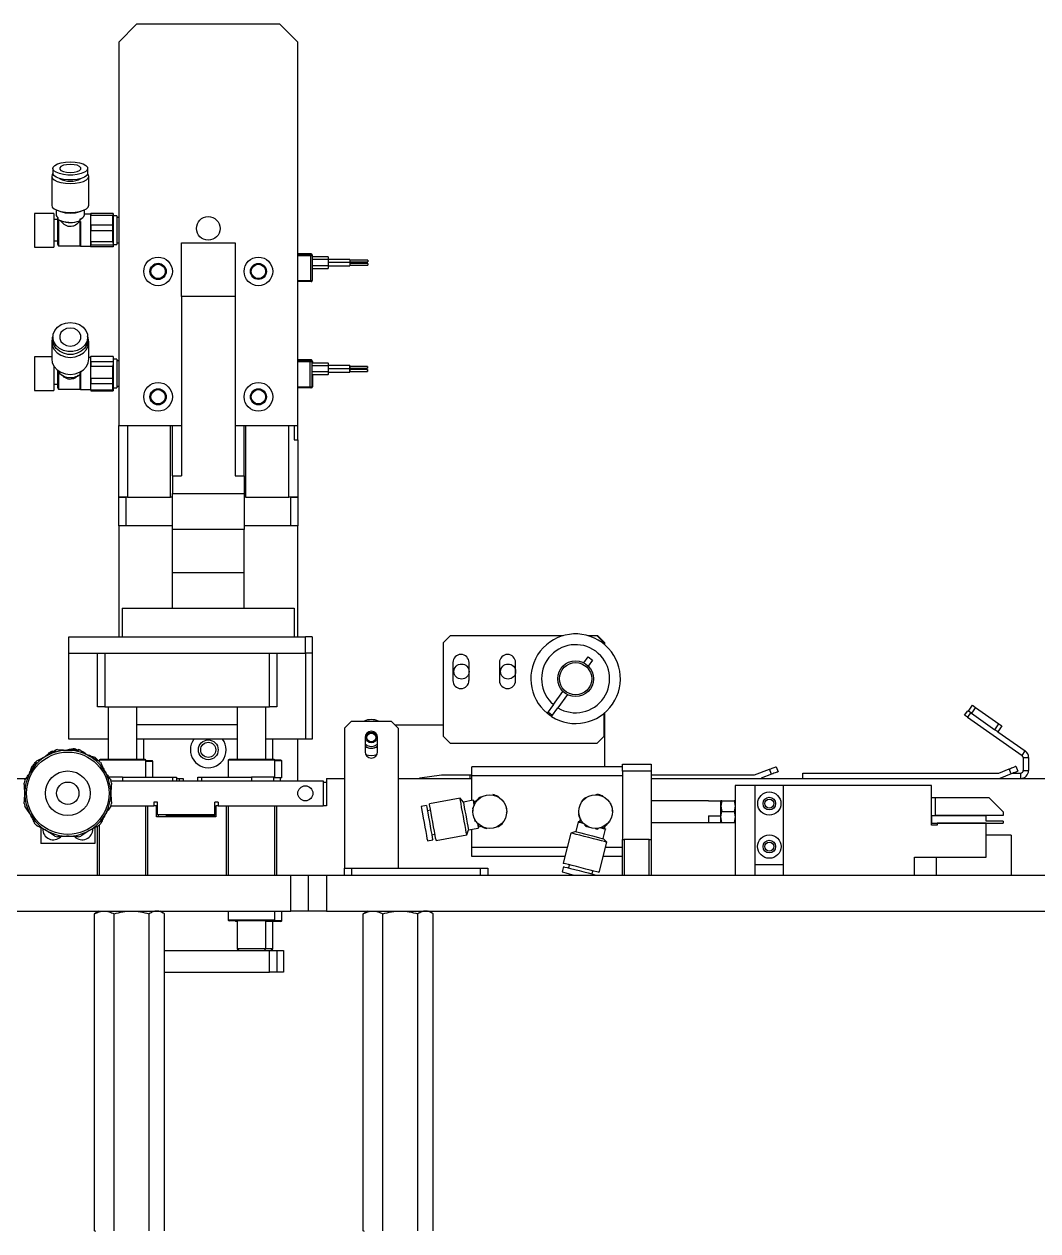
# Model space of a CAD drawing. Header units: millimetres. Extents: x 15 to 836, y 5 to 589.
# Drawn here: x 165.4 to 306.8, y 118.3 to 286.7 of the extents above; entities that cross this region are included whole.
import ezdxf

# ---------------------------------------------------------------- set-up
doc = ezdxf.new("R2010")
doc.units = ezdxf.units.MM

msp = doc.modelspace()

# ---------------------------------------------------------------- linework, layer by layer
at = {"color": 7, "linetype": 'Continuous', "lineweight": 25}
for p, q in [((181.06, 286.66), (178.56, 284.16)), ((201.06, 286.66), (181.06, 286.66)), ((203.56, 284.16), (201.06, 286.66)), ((178.56, 284.16), (178.56, 230.66)), ((203.56, 230.66), (203.56, 284.16)), ((169.39, 266.52), (169.39, 265.83)), ((174.24, 265.83), (174.24, 266.52)), ((169.21, 265.41), (169.21, 261.38)), ((174.41, 261.38), (174.41, 265.41)), ((169.49, 260.26), (166.81, 260.26)), ((166.81, 260.26), (166.81, 257.02)), ((169.49, 260.26), (169.49, 257.02)), ((170.04, 259.39), (169.49, 259.39)), ((169.84, 260.74), (169.84, 260.04)), ((169.98, 260.69), (170.42, 260.52)), ((170.04, 259.71), (170.04, 255.96)), ((170.06, 259.7), (170.06, 259.42)), ((170.18, 259.35), (170.18, 255.71)), ((173.16, 259.5), (173.16, 259.22)), ((173.2, 260.52), (173.65, 260.69)), ((173.24, 259.52), (173.24, 259.34)), ((173.79, 260.04), (173.79, 260.74)), ((174.64, 260.16), (173.79, 260.16)), ((174.66, 260.26), (174.64, 260.16)), ((174.64, 260.16), (174.64, 255.66)), ((174.66, 260.23), (174.66, 260.26)), ((174.68, 260.26), (174.66, 260.23)), ((174.66, 259.81), (174.68, 259.95)), ((174.66, 258.77), (174.66, 259.81)), ((174.68, 260.26), (174.68, 259.95)), ((177.79, 260.26), (174.68, 260.26)), ((177.75, 259.95), (174.68, 259.95)), ((177.75, 258.63), (177.75, 259.95)), ((177.79, 260.26), (177.79, 260.12)), ((177.79, 260.12), (177.79, 258.56)), ((178.29, 259.91), (177.79, 259.91)), ((178.29, 259.91), (178.29, 255.91)), ((178.56, 259.66), (178.29, 259.66)), ((170.42, 259.23), (170.54, 259.19)), ((173.08, 259.19), (173.16, 259.22)), ((173.16, 259.15), (173.14, 259.09)), ((173.14, 259.1), (173.14, 255.71)), ((173.24, 259.13), (173.24, 255.66)), ((174.68, 258.63), (174.66, 258.77)), ((174.66, 257.67), (174.68, 257.83)), ((174.66, 256.46), (174.66, 257.67)), ((174.68, 258.63), (174.68, 257.83)), ((177.75, 258.63), (174.68, 258.63)), ((177.75, 257.83), (174.68, 257.83)), ((177.75, 257.83), (177.75, 258.63)), ((177.75, 258.63), (177.79, 258.56)), ((177.75, 257.83), (177.79, 257.87)), ((177.75, 256.29), (177.75, 257.83)), ((177.79, 258.56), (177.79, 257.87)), ((177.79, 257.87), (177.79, 256.04)), ((166.81, 257.02), (166.81, 255.56)), ((169.49, 257.02), (169.49, 255.56)), ((169.49, 256.44), (170.04, 256.44)), ((170.04, 255.96), (170.18, 255.71)), ((174.68, 256.29), (174.66, 256.46)), ((174.68, 256.29), (174.68, 255.8)), ((177.75, 256.29), (174.68, 256.29)), ((177.79, 256.04), (177.79, 255.8)), ((178.29, 256.16), (178.56, 256.16)), ((187.31, 256.16), (194.81, 256.16)), ((187.31, 248.66), (187.31, 256.16)), ((194.81, 256.16), (194.81, 248.66)), ((166.81, 255.56), (169.49, 255.56)), ((170.18, 255.71), (173.14, 255.71)), ((173.14, 255.76), (173.24, 255.66)), ((173.24, 255.66), (174.64, 255.66)), ((174.64, 255.66), (174.66, 255.57)), ((174.66, 255.77), (174.68, 255.8)), ((174.66, 255.57), (174.66, 255.77)), ((174.68, 255.57), (174.66, 255.6)), ((177.79, 255.8), (174.68, 255.8)), ((177.79, 255.57), (174.68, 255.57)), ((177.79, 255.91), (178.29, 255.91)), ((177.79, 255.8), (177.79, 255.57)), ((205.41, 254.63), (203.56, 254.63)), ((205.31, 254.39), (205.31, 254.54)), ((205.31, 254.39), (205.31, 250.88)), ((205.41, 254.55), (205.41, 254.63)), ((205.56, 254.48), (205.56, 254.4)), ((205.56, 254.48), (205.56, 254.48)), ((205.56, 254.4), (205.56, 250.88)), ((207.81, 254.18), (205.56, 254.18)), ((207.81, 253.81), (205.56, 253.81)), ((207.81, 252.95), (205.56, 252.95)), ((205.56, 252.58), (207.81, 252.58)), ((207.81, 254.18), (207.81, 253.81)), ((210.81, 253.83), (207.81, 253.83)), ((207.81, 253.81), (207.81, 252.95)), ((210.81, 253.38), (207.81, 253.38)), ((210.81, 253.38), (207.81, 253.38)), ((207.81, 252.95), (207.81, 252.58)), ((207.81, 252.93), (210.81, 252.93)), ((210.81, 253.83), (210.81, 253.38)), ((213.31, 253.73), (210.81, 253.73)), ((210.81, 253.48), (213.31, 253.48)), ((210.81, 253.38), (210.81, 252.93)), ((210.81, 253.38), (210.81, 253.38)), ((213.31, 253.28), (210.81, 253.28)), ((210.81, 253.03), (213.31, 253.03)), ((213.31, 253.73), (213.31, 253.48)), ((213.31, 253.28), (213.31, 253.03)), ((205.31, 250.88), (205.56, 250.88)), ((205.31, 250.73), (205.31, 250.88)), ((205.31, 250.73), (203.56, 250.73)), ((205.41, 250.73), (205.31, 250.73)), ((194.81, 248.66), (187.31, 248.66)), ((187.31, 248.66), (187.31, 223.66)), ((194.81, 248.66), (194.81, 223.66)), ((169.39, 243), (169.39, 242.59)), ((174.24, 242.59), (174.24, 243)), ((169.21, 242.34), (169.21, 239.96)), ((174.41, 239.96), (174.41, 242.34)), ((169.21, 240.26), (166.81, 240.26)), ((166.81, 240.26), (166.81, 235.95)), ((174.64, 240.16), (174.41, 240.16)), ((174.68, 240.31), (174.64, 240.16)), ((174.64, 240.16), (174.64, 235.66)), ((174.66, 240.22), (174.68, 240.3)), ((174.66, 239.63), (174.66, 240.22)), ((174.68, 239.54), (174.66, 239.63)), ((177.79, 240.31), (174.68, 240.31)), ((174.68, 240.31), (174.68, 240.3)), ((177.79, 240.3), (174.68, 240.3)), ((174.68, 239.54), (174.68, 238.87)), ((177.79, 239.54), (174.68, 239.54)), ((177.79, 240.31), (177.79, 240.3)), ((177.79, 240.3), (177.79, 239.54)), ((178.29, 239.91), (177.79, 239.91)), ((177.79, 239.54), (177.79, 239.19)), ((177.79, 239.19), (177.79, 237.22)), ((178.29, 239.91), (178.29, 235.91)), ((178.56, 239.66), (178.29, 239.66)), ((205.41, 239.81), (203.56, 239.81)), ((205.25, 239.57), (205.25, 236.06)), ((205.36, 239.73), (205.41, 239.81)), ((205.56, 239.66), (205.52, 239.58)), ((205.52, 239.58), (205.52, 236.06)), ((205.54, 239.73), (205.54, 239.74)), ((205.58, 239.65), (205.54, 239.73)), ((205.6, 239.58), (205.56, 239.66)), ((207.81, 239.36), (205.56, 239.36)), ((205.6, 239.36), (205.6, 239.58)), ((169.49, 238.99), (169.49, 235.95)), ((170.04, 238.37), (170.04, 235.96)), ((170.06, 238.35), (170.06, 238.24)), ((170.18, 238.08), (170.18, 235.71)), ((173.14, 237.78), (173.14, 235.71)), ((173.16, 237.96), (173.16, 237.8)), ((173.24, 238.03), (173.24, 235.66)), ((174.66, 238.69), (174.68, 238.87)), ((174.66, 237.38), (174.66, 238.69)), ((177.75, 238.87), (174.68, 238.87)), ((177.75, 237.2), (177.75, 238.87)), ((205.53, 238.99), (205.53, 238.13)), ((207.77, 238.99), (205.53, 238.99)), ((207.77, 238.13), (205.53, 238.13)), ((205.56, 237.76), (207.81, 237.76)), ((205.6, 236.06), (205.6, 237.76)), ((207.77, 238.99), (207.77, 238.13)), ((207.8, 238.56), (207.8, 238.56)), ((210.8, 238.56), (207.8, 238.56)), ((210.8, 238.56), (207.8, 238.56)), ((210.8, 239.01), (207.81, 239.01)), ((207.81, 238.11), (210.8, 238.11)), ((213.3, 238.91), (210.8, 238.91)), ((210.8, 238.66), (213.3, 238.66)), ((210.8, 238.56), (210.8, 238.56)), ((210.8, 238.56), (210.8, 238.56)), ((213.3, 238.46), (210.8, 238.46)), ((210.8, 238.21), (213.3, 238.21)), ((166.81, 235.95), (166.81, 235.56)), ((169.49, 236.44), (170.04, 236.44)), ((169.49, 235.95), (169.49, 235.56)), ((170.04, 235.96), (170.18, 235.71)), ((170.18, 235.71), (173.14, 235.71)), ((173.14, 235.76), (173.24, 235.66)), ((174.68, 237.2), (174.66, 237.38)), ((174.66, 236.39), (174.68, 236.49)), ((174.66, 235.67), (174.66, 236.39)), ((174.68, 237.2), (174.68, 236.49)), ((177.75, 237.2), (174.68, 237.2)), ((177.75, 236.49), (174.68, 236.49)), ((177.75, 237.2), (177.79, 237.22)), ((177.75, 236.49), (177.75, 237.2)), ((177.75, 236.49), (177.79, 236.6)), ((177.75, 235.57), (177.75, 236.49)), ((177.79, 237.22), (177.79, 236.6)), ((177.79, 236.6), (177.79, 235.52)), ((177.79, 235.91), (178.29, 235.91)), ((178.29, 236.16), (178.56, 236.16)), ((205.26, 235.91), (203.56, 235.91)), ((205.25, 236.06), (205.52, 236.06)), ((205.37, 235.91), (205.26, 235.91)), ((205.45, 235.91), (205.37, 235.91)), ((205.45, 235.91), (205.45, 235.91)), ((205.52, 236.06), (205.6, 236.06)), ((166.81, 235.56), (169.49, 235.56)), ((173.24, 235.66), (174.64, 235.66)), ((174.64, 235.66), (174.68, 235.51)), ((174.68, 235.57), (174.66, 235.67)), ((174.68, 235.57), (174.68, 235.51)), ((177.75, 235.57), (174.68, 235.57)), ((174.68, 235.51), (177.79, 235.51)), ((177.79, 235.52), (177.79, 235.51)), ((178.56, 230.66), (187.31, 230.66)), ((178.56, 220.66), (178.56, 230.66)), ((179.81, 230.66), (179.81, 220.66)), ((185.81, 220.66), (185.81, 230.66)), ((186.06, 223.66), (186.06, 230.66)), ((194.81, 230.66), (203.56, 230.66)), ((196.06, 223.66), (196.06, 230.66)), ((196.31, 220.66), (196.31, 230.66)), ((202.31, 220.66), (202.31, 230.66)), ((203.06, 230.66), (203.06, 228.66)), ((203.56, 228.66), (203.56, 230.66)), ((203.06, 228.66), (203.56, 228.66)), ((203.56, 228.66), (203.56, 220.66)), ((186.06, 223.66), (187.31, 223.66)), ((186.06, 223.66), (186.06, 221.16)), ((194.81, 223.66), (196.06, 223.66)), ((196.06, 223.66), (196.06, 221.16)), ((179.81, 220.66), (178.56, 220.66)), ((178.56, 216.66), (178.56, 220.66)), ((178.56, 220.66), (179.56, 220.66)), ((179.56, 220.66), (179.56, 216.66)), ((179.81, 220.66), (185.81, 220.66)), ((186.06, 220.66), (185.81, 220.66)), ((186.06, 221.16), (196.06, 221.16)), ((186.06, 216.16), (186.06, 221.16)), ((196.06, 221.16), (196.06, 216.16)), ((196.31, 220.66), (196.06, 220.66)), ((196.31, 220.66), (202.31, 220.66)), ((203.56, 220.66), (202.31, 220.66)), ((202.56, 216.66), (202.56, 220.66)), ((202.56, 220.66), (203.56, 220.66)), ((203.56, 220.66), (203.56, 216.66)), ((179.56, 216.66), (178.56, 216.66)), ((178.56, 216.66), (178.56, 201.16)), ((186.06, 216.66), (179.56, 216.66)), ((196.06, 216.16), (186.06, 216.16)), ((186.06, 210.16), (186.06, 216.16)), ((202.56, 216.66), (196.06, 216.66)), ((196.06, 210.16), (196.06, 216.16)), ((203.56, 216.66), (202.56, 216.66)), ((203.56, 201.16), (203.56, 216.66)), ((186.06, 205.16), (186.06, 210.16)), ((186.06, 210.16), (196.06, 210.16)), ((196.06, 205.16), (196.06, 210.16)), ((179.06, 205.16), (179.06, 201.16)), ((179.06, 205.16), (203.06, 205.16)), ((203.06, 205.16), (203.06, 201.16)), ((171.61, 201.16), (179.06, 201.16)), ((171.61, 198.91), (171.61, 201.16)), ((179.06, 201.16), (203.06, 201.16)), ((203.06, 201.16), (204.61, 201.16)), ((204.61, 198.91), (204.61, 201.16)), ((205.56, 201.16), (204.61, 201.16)), ((205.56, 201.16), (205.56, 198.91)), ((224.82, 201.33), (223.82, 200.33)), ((240.57, 201.33), (224.82, 201.33)), ((245.32, 201.33), (244.07, 201.33)), ((246.32, 200.33), (245.32, 201.33)), ((245.4, 201.33), (245.32, 201.33)), ((246.4, 200.33), (245.4, 201.33)), ((171.61, 186.91), (171.61, 198.91)), ((171.61, 198.91), (175.61, 198.91)), ((175.61, 191.41), (175.61, 198.91)), ((175.61, 198.91), (176.61, 198.91)), ((176.61, 198.91), (176.61, 191.41)), ((176.61, 198.91), (199.61, 198.91)), ((199.61, 191.41), (199.61, 198.91)), ((199.61, 198.91), (200.61, 198.91)), ((200.61, 198.91), (200.61, 191.41)), ((200.61, 198.91), (204.61, 198.91)), ((204.61, 198.91), (204.61, 186.91)), ((205.56, 198.91), (204.61, 198.91)), ((205.56, 198.91), (205.56, 186.91)), ((223.82, 200.33), (223.82, 187.33)), ((246.32, 200.13), (246.32, 200.33)), ((246.4, 200.06), (246.4, 200.33)), ((225.2, 197.58), (225.2, 195.08)), ((227.45, 195.08), (227.45, 197.58)), ((231.7, 197.58), (231.7, 195.08)), ((233.95, 195.08), (233.95, 197.58)), ((243.47, 197.55), (244.08, 198.38)), ((244.08, 198.38), (244.69, 197.93)), ((244.69, 197.93), (244.08, 197.1)), ((239.23, 191.72), (240.56, 193.55)), ((241.17, 193.11), (239.83, 191.28)), ((176.61, 191.41), (175.61, 191.41)), ((176.61, 191.41), (199.61, 191.41)), ((177.11, 191.41), (177.11, 184.06)), ((181.11, 184.06), (181.11, 191.41)), ((195.11, 191.41), (195.11, 184.06)), ((199.11, 184.06), (199.11, 191.41)), ((200.61, 191.41), (199.61, 191.41)), ((239.23, 191.72), (238.34, 190.51)), ((238.95, 190.07), (239.83, 191.28)), ((246.32, 187.33), (246.32, 190.52)), ((246.4, 183.04), (246.4, 190.59)), ((296.6, 190.26), (297.03, 190.87)), ((297, 189.97), (296.6, 190.26)), ((297.43, 190.58), (297, 189.97)), ((297.03, 190.87), (297.13, 190.8)), ((297.13, 190.8), (297.7, 191.62)), ((297.54, 190.51), (297.13, 190.8)), ((298.11, 191.33), (297.54, 190.51)), ((297.54, 190.51), (300.81, 188.22)), ((297.7, 191.62), (298.11, 191.33)), ((298.11, 191.33), (301.39, 189.04)), ((195.11, 188.91), (181.11, 188.91)), ((211.06, 189.41), (210.06, 188.41)), ((211.06, 189.41), (216.56, 189.41)), ((217.56, 188.41), (216.56, 189.41)), ((223.82, 188.83), (217.15, 188.83)), ((297, 189.97), (304.63, 184.63)), ((300.81, 188.22), (301.39, 189.04)), ((301.8, 188.75), (301.22, 187.93)), ((301.39, 189.04), (301.8, 188.75)), ((177.11, 186.91), (171.61, 186.91)), ((195.11, 186.91), (181.11, 186.91)), ((182.06, 184.06), (182.06, 186.91)), ((204.61, 186.91), (199.11, 186.91)), ((200.06, 184.06), (200.06, 186.91)), ((203.56, 181.09), (203.56, 186.91)), ((205.56, 186.91), (204.61, 186.91)), ((210.06, 188.41), (210.06, 168.91)), ((212.94, 187.13), (212.94, 185.13)), ((214.69, 185.13), (214.69, 187.13)), ((217.56, 188.41), (217.56, 168.91)), ((223.82, 187.33), (224.82, 186.33)), ((245.32, 186.33), (246.32, 187.33)), ((301.22, 187.93), (300.81, 188.22)), ((301.22, 187.93), (305.06, 185.25)), ((169.36, 185.23), (169.84, 185.26)), ((172.58, 185.51), (173.02, 185.29)), ((214.33, 185.72), (214.69, 185.91)), ((224.82, 186.33), (245.32, 186.33)), ((304.63, 184.63), (305.06, 185.25)), ((166.7, 183.37), (167.12, 183.64)), ((175.51, 184.14), (175.62, 183.97)), ((175.86, 183.96), (175.86, 183.79)), ((177.95, 184.06), (175.96, 184.06)), ((182.26, 184.06), (177.95, 184.06)), ((182.36, 181.59), (182.36, 183.96)), ((183.21, 183.89), (182.36, 183.89)), ((183.31, 181.59), (183.31, 183.79)), ((193.86, 183.96), (193.86, 181.59)), ((200.26, 184.06), (193.96, 184.06)), ((200.36, 181.59), (200.36, 183.96)), ((201.21, 183.96), (200.36, 183.96)), ((201.31, 181.49), (201.31, 183.86)), ((304.78, 184.33), (305.53, 184.33)), ((304.78, 184.33), (304.78, 182.53)), ((305.53, 184.33), (305.53, 182.53)), ((220.6, 181.49), (223.6, 181.94)), ((223.6, 181.94), (227.6, 181.94)), ((227.6, 181.41), (227.6, 181.94)), ((227.6, 181.94), (227.85, 181.94)), ((248.85, 183.04), (227.85, 183.04)), ((227.85, 181.78), (227.85, 183.04)), ((248.85, 183.41), (252.85, 183.41)), ((248.85, 182.41), (248.85, 183.41)), ((252.85, 182.41), (248.85, 182.41)), ((248.85, 182.41), (248.85, 172.91)), ((252.85, 183.41), (252.85, 182.41)), ((252.85, 182.41), (252.85, 172.91)), ((252.85, 181.94), (267.3, 181.94)), ((267.3, 181.94), (269.38, 182.7)), ((269.64, 182), (268.2, 181.47)), ((269.64, 182), (269.38, 182.7)), ((270.32, 183.04), (270.58, 182.34)), ((274.03, 181.41), (274.03, 182.16)), ((274.03, 182.16), (301.36, 182.16)), ((301.36, 182.16), (302.81, 182.74)), ((303.08, 182.05), (301.51, 181.41)), ((303.08, 182.05), (302.81, 182.74)), ((303.38, 182.16), (304.41, 182.16)), ((303.73, 183.11), (304.01, 182.42)), ((304.41, 182.16), (304.41, 181.41)), ((304.78, 182.53), (305.53, 182.53)), ((156.36, 181.41), (165.65, 181.41)), ((177.91, 181.59), (177.13, 181.59)), ((177.47, 181.09), (207.11, 181.09)), ((179.11, 181.59), (177.91, 181.59)), ((179.11, 181.59), (186.11, 181.59)), ((179.11, 181.59), (179.11, 181.09)), ((186.11, 181.09), (186.11, 181.59)), ((186.11, 181.59), (186.61, 181.59)), ((186.61, 181.59), (186.61, 181.09)), ((186.61, 181.41), (187.06, 181.41)), ((187.06, 181.09), (187.06, 181.41)), ((187.06, 181.41), (187.56, 181.41)), ((187.56, 181.41), (187.56, 181.09)), ((189.61, 181.09), (189.61, 181.59)), ((189.61, 181.59), (190.11, 181.59)), ((190.11, 181.59), (190.11, 181.09)), ((190.11, 181.59), (197.11, 181.59)), ((197.11, 181.59), (197.11, 181.09)), ((200.36, 181.59), (197.11, 181.59)), ((200.21, 181.09), (200.21, 181.59)), ((201.31, 181.49), (200.21, 181.49)), ((201.16, 181.09), (201.16, 181.49)), ((207.11, 181.09), (207.11, 177.59)), ((207.11, 180.91), (207.56, 180.91)), ((207.56, 181.41), (210.06, 181.41)), ((207.56, 181.41), (207.56, 177.59)), ((217.56, 181.41), (227.85, 181.41)), ((220.6, 181.41), (220.6, 181.49)), ((248.85, 181.78), (227.85, 181.78)), ((227.85, 178.33), (227.85, 181.78)), ((252.85, 181.41), (308.11, 181.41)), ((264.6, 180.41), (264.6, 167.91)), ((267.35, 180.41), (264.6, 180.41)), ((271.35, 180.41), (267.35, 180.41)), ((267.35, 180.41), (267.35, 169.41)), ((271.35, 169.41), (271.35, 180.41)), ((292, 180.41), (271.35, 180.41)), ((292, 174.91), (292, 180.41)), ((226.19, 178.66), (221.91, 177.87)), ((226.66, 178.11), (226.19, 178.66)), ((231.63, 178.75), (231.52, 178.89)), ((243.86, 178.78), (243.69, 178.73)), ((245.3, 179.18), (245.12, 179.13)), ((246.2, 178.86), (246.07, 178.98)), ((292, 178.74), (292.5, 178.74)), ((292.5, 178.74), (292.5, 176.24)), ((292.5, 178.74), (300, 178.74)), ((302, 176.74), (300, 178.74)), ((177.46, 177.59), (183.46, 177.59)), ((182.36, 167.91), (182.36, 177.59)), ((182.61, 167.91), (182.61, 177.59)), ((183.96, 178.09), (183.46, 178.09)), ((183.46, 178.09), (183.46, 177.59)), ((183.86, 177.59), (183.46, 177.59)), ((183.86, 176.06), (183.86, 177.59)), ((183.86, 177.41), (183.96, 177.41)), ((183.96, 176.34), (183.96, 178.09)), ((191.96, 176.34), (191.96, 178.09)), ((192.46, 178.09), (191.96, 178.09)), ((192.11, 177.59), (192.11, 176.06)), ((192.46, 177.59), (192.11, 177.59)), ((192.46, 178.09), (192.46, 177.59)), ((192.46, 177.59), (207.11, 177.59)), ((193.61, 167.91), (193.61, 177.59)), ((193.86, 177.59), (193.86, 167.91)), ((200.36, 167.91), (200.36, 177.59)), ((200.61, 167.91), (200.61, 177.59)), ((207.56, 177.59), (207.11, 177.59)), ((221.5, 177.62), (220.76, 177.48)), ((222.07, 176.98), (221.63, 176.9)), ((228.02, 178.37), (226.66, 178.11)), ((227.92, 177.27), (228.05, 177.3)), ((228.15, 178.21), (228.02, 178.37)), ((228.53, 178.28), (228.15, 178.21)), ((228.51, 178.33), (228.49, 178.28)), ((232.6, 177.62), (232.48, 177.75)), ((232.69, 176.66), (232.75, 176.83)), ((247.27, 177.81), (247.14, 177.94)), ((247.44, 176.87), (247.48, 177.04)), ((260.85, 178.29), (252.85, 178.29)), ((260.85, 178.29), (262.6, 178.29)), ((262.6, 178.29), (262.6, 176.19)), ((262.73, 178.29), (262.6, 177.54)), ((262.73, 178.29), (262.6, 178.29)), ((262.6, 177.54), (262.6, 178.29)), ((262.6, 177.54), (262.73, 176.79)), ((262.6, 176.04), (262.6, 177.54)), ((262.6, 176.04), (262.73, 176.79)), ((262.73, 178.29), (264.46, 178.29)), ((262.73, 176.79), (264.46, 176.79)), ((264.46, 178.29), (264.6, 177.54)), ((264.6, 178.29), (264.46, 178.29)), ((264.6, 177.54), (264.46, 176.79)), ((264.46, 176.79), (264.6, 176.04)), ((192.11, 176.06), (183.86, 176.06)), ((191.96, 176.34), (183.96, 176.34)), ((184.14, 176.06), (184.14, 176.34)), ((185.21, 176.16), (185.21, 176.34)), ((192.11, 176.16), (185.21, 176.16)), ((228.25, 175.47), (228.39, 175.5)), ((232.19, 175.25), (232.25, 175.42)), ((242.69, 175.34), (242.34, 174)), ((242.88, 175.4), (242.69, 175.34)), ((242.98, 175.77), (242.88, 175.4)), ((242.93, 175.77), (242.97, 175.73)), ((252.85, 175.29), (260.85, 175.29)), ((260.85, 176.19), (262.6, 176.19)), ((260.85, 176.19), (260.85, 175.29)), ((260.85, 175.29), (262.6, 175.29)), ((262.73, 175.29), (262.6, 176.04)), ((262.6, 175.29), (262.6, 176.04)), ((262.6, 175.29), (262.73, 175.29)), ((262.73, 175.29), (264.46, 175.29)), ((264.6, 176.04), (264.46, 175.29)), ((264.46, 175.29), (264.6, 175.29)), ((292, 176.24), (292, 175.16)), ((292, 176.24), (299.6, 176.24)), ((292, 175.16), (302, 175.16)), ((302, 176.24), (292.5, 176.24)), ((292.75, 175.16), (292.75, 174.91)), ((299.6, 175.16), (292.75, 175.16)), ((299.6, 175.46), (299.6, 176.24)), ((302, 175.46), (299.6, 175.46)), ((299.6, 170.41), (299.6, 175.16)), ((302, 176.74), (302, 176.24)), ((302, 175.46), (302, 175.16)), ((167.71, 174.53), (167.71, 172.35)), ((175.21, 174.53), (175.21, 172.35)), ((175.61, 167.91), (175.61, 174.73)), ((175.86, 174.91), (175.86, 167.91)), ((222.25, 173.56), (222.69, 173.65)), ((222.86, 172.76), (227.13, 173.55)), ((227.13, 173.55), (227.38, 174.23)), ((227.38, 174.23), (228.74, 174.48)), ((227.85, 171.8), (227.85, 174.32)), ((228.74, 174.48), (228.81, 174.67)), ((228.81, 174.67), (229.19, 174.74)), ((229.14, 174.74), (229.18, 174.69)), ((231.4, 174.7), (231.58, 174.73)), ((241.65, 173.8), (240.57, 169.59)), ((242.34, 174), (241.65, 173.8)), ((243.64, 174.79), (243.67, 174.92)), ((245.41, 174.33), (245.45, 174.47)), ((246.17, 173.02), (246.51, 174.36)), ((246.37, 174.5), (246.47, 174.88)), ((246.51, 174.36), (246.37, 174.5)), ((246.45, 174.83), (246.51, 174.85)), ((292.75, 174.91), (292, 174.91)), ((303.11, 173.51), (299.6, 173.51)), ((303.11, 173.51), (303.11, 167.91)), ((175.21, 172.35), (167.71, 172.35)), ((221.65, 172.71), (222.38, 172.85)), ((241.13, 171.8), (227.85, 171.8)), ((227.85, 170.54), (227.85, 171.8)), ((245.61, 168.3), (246.69, 172.51)), ((246.69, 172.51), (246.17, 173.02)), ((248.85, 171.8), (246.5, 171.8)), ((248.85, 167.91), (248.85, 172.91)), ((248.85, 172.91), (249.1, 172.91)), ((249.1, 172.91), (249.1, 167.91)), ((252.6, 172.91), (249.1, 172.91)), ((252.6, 167.91), (252.6, 172.91)), ((252.6, 172.91), (252.85, 172.91)), ((252.85, 172.91), (252.85, 167.91)), ((240.81, 170.54), (227.85, 170.54)), ((248.85, 170.54), (246.18, 170.54)), ((289.6, 170.41), (299.6, 170.41)), ((289.6, 167.91), (289.6, 170.41)), ((292.61, 170.41), (292.61, 167.91)), ((210.06, 167.91), (210.06, 168.91)), ((210.06, 168.91), (211.06, 168.91)), ((211.06, 168.91), (211.06, 167.91)), ((211.06, 168.91), (229.06, 168.91)), ((229.06, 167.91), (229.06, 168.91)), ((229.06, 168.91), (230.06, 168.91)), ((230.06, 168.91), (230.06, 167.91)), ((240.63, 169.11), (240.44, 168.38)), ((241.44, 169.36), (241.33, 168.93)), ((244.62, 168.09), (244.73, 168.52)), ((267.35, 169.41), (271.35, 169.41)), ((267.35, 169.41), (267.35, 167.91)), ((271.35, 167.91), (271.35, 169.41)), ((82.56, 167.91), (202.56, 167.91)), ((202.56, 162.91), (202.56, 167.91)), ((202.56, 167.91), (205.06, 167.91)), ((205.06, 162.91), (205.06, 167.91)), ((205.06, 167.91), (207.56, 167.91)), ((207.56, 167.91), (207.56, 162.91)), ((207.56, 167.91), (390.06, 167.91)), ((82.56, 162.91), (202.56, 162.91)), ((175.34, 162.62), (175.17, 162.53)), ((175.17, 118.29), (175.17, 162.53)), ((175.81, 162.91), (175.33, 162.64)), ((177.92, 118.29), (177.92, 162.53)), ((182.81, 118.29), (182.81, 162.53)), ((184.79, 162.64), (184.31, 162.91)), ((184.96, 118.29), (184.96, 162.53)), ((193.86, 162.91), (193.86, 161.66)), ((200.36, 161.66), (200.36, 162.91)), ((201.31, 161.56), (201.31, 162.91)), ((205.06, 162.91), (202.56, 162.91)), ((207.56, 162.91), (205.06, 162.91)), ((207.56, 162.91), (390.06, 162.91)), ((212.84, 162.62), (212.67, 162.53)), ((212.67, 118.29), (212.67, 162.53)), ((213.31, 162.91), (212.83, 162.64)), ((215.42, 118.29), (215.42, 162.53)), ((220.31, 118.29), (220.31, 162.53)), ((222.29, 162.64), (221.81, 162.91)), ((222.46, 118.29), (222.46, 162.53)), ((200.26, 161.56), (193.96, 161.56)), ((195.11, 161.46), (194.91, 161.46)), ((195.11, 161.56), (195.11, 157.66)), ((199.11, 157.66), (199.11, 161.56)), ((201.21, 161.46), (199.11, 161.46)), ((200.06, 157.66), (200.06, 161.46)), ((184.96, 157.41), (199.61, 157.41)), ((195.11, 157.66), (195.36, 157.41)), ((199.11, 157.66), (195.11, 157.66)), ((198.86, 157.41), (199.11, 157.66)), ((200.06, 157.66), (199.11, 157.66)), ((199.61, 154.41), (199.61, 157.41)), ((199.61, 157.41), (200.61, 157.41)), ((199.81, 157.41), (200.06, 157.66)), ((200.61, 157.41), (201.56, 157.41)), ((200.61, 157.41), (200.61, 154.41)), ((201.56, 157.41), (201.56, 154.41)), ((184.96, 154.41), (199.61, 154.41)), ((200.61, 154.41), (199.61, 154.41)), ((201.56, 154.41), (200.61, 154.41)), ((175.35, 118.2), (175.17, 118.29)), ((212.85, 118.2), (212.67, 118.29))]:
    msp.add_line(p, q, dxfattribs=at)
at = {"color": 8, "linetype": 'Continuous', "lineweight": 25}
for p, q in [((203.56, 254.63), (205.41, 254.63)), ((203.56, 254.54), (205.31, 254.54)), ((203.56, 254.39), (205.31, 254.39)), ((205.41, 254.63), (205.41, 254.63)), ((203.56, 250.88), (205.31, 250.88)), ((203.56, 239.81), (205.41, 239.81)), ((203.56, 239.72), (205.26, 239.72)), ((203.56, 239.57), (205.25, 239.57)), ((205.6, 239.58), (205.6, 239.36)), ((205.6, 237.76), (205.6, 236.06)), ((203.56, 236.06), (205.25, 236.06)), ((205.6, 236.06), (205.6, 236.06)), ((177.91, 183.96), (175.86, 183.96)), ((182.36, 183.96), (177.91, 183.96)), ((183.31, 183.79), (182.36, 183.79)), ((200.36, 183.96), (193.86, 183.96)), ((201.31, 183.86), (200.36, 183.86)), ((200.36, 161.66), (193.86, 161.66)), ((201.31, 161.56), (200.26, 161.56))]:
    msp.add_line(p, q, dxfattribs=at)
at = {"color": 7, "linetype": 'Continuous', "lineweight": 25, "flags": 128}
for points in [[(171.81, 267.44), (172.47, 267.41), (173.07, 267.31), (173.59, 267.15), (173.97, 266.94), (174.19, 266.71), (174.23, 266.46), (174.1, 266.21), (173.79, 265.99), (173.34, 265.81), (172.78, 265.68), (172.14, 265.61), (171.48, 265.61), (170.85, 265.68), (170.28, 265.81), (169.83, 265.99), (169.53, 266.21), (169.39, 266.46), (169.44, 266.71), (169.66, 266.94), (170.04, 267.15), (170.55, 267.31), (171.16, 267.41), (171.81, 267.44)], [(171.81, 267.09), (171.3, 267.05), (170.85, 266.96), (170.51, 266.8), (170.34, 266.62), (170.34, 266.42), (170.51, 266.24), (170.85, 266.08), (171.3, 265.99), (171.81, 265.95), (172.33, 265.99), (172.78, 266.08), (173.11, 266.24), (173.29, 266.42), (173.29, 266.62), (173.11, 266.8), (172.78, 266.96), (172.33, 267.05), (171.81, 267.09)], [(169.39, 265.77), (169.3, 265.66), (169.21, 265.41), (169.3, 265.15), (169.56, 264.92), (169.97, 264.71), (170.51, 264.56), (171.14, 264.46), (171.81, 264.42), (172.49, 264.46), (173.11, 264.56), (173.65, 264.71), (174.06, 264.92), (174.32, 265.15), (174.41, 265.41), (174.32, 265.66), (174.23, 265.77)], [(174.24, 265.83), (174.23, 265.76), (174.1, 265.52), (173.79, 265.3), (173.34, 265.11), (172.78, 264.98), (172.14, 264.92), (171.48, 264.92), (170.85, 264.98), (170.28, 265.11), (169.83, 265.3), (169.53, 265.52), (169.39, 265.76), (169.39, 265.83)], [(169.21, 261.38), (169.3, 261.13), (169.56, 260.89), (169.97, 260.69), (170.51, 260.53), (171.14, 260.43), (171.81, 260.4), (172.49, 260.43), (173.11, 260.53), (173.65, 260.69), (174.06, 260.89), (174.32, 261.13), (174.41, 261.38)], [(171.81, 245.03), (172.47, 244.95), (173.07, 244.73), (173.59, 244.38), (173.97, 243.93), (174.19, 243.41), (174.23, 242.86), (174.1, 242.32), (173.79, 241.83), (173.34, 241.42), (172.78, 241.14), (172.14, 240.99), (171.48, 240.99), (170.85, 241.14), (170.28, 241.42), (169.83, 241.83), (169.53, 242.32), (169.39, 242.86), (169.44, 243.41), (169.66, 243.93), (170.04, 244.38), (170.55, 244.73), (171.16, 244.95), (171.81, 245.03)], [(171.81, 244.25), (171.3, 244.18), (170.85, 243.96), (170.51, 243.63), (170.34, 243.22), (170.34, 242.78), (170.51, 242.37), (170.85, 242.04), (171.3, 241.82), (171.81, 241.74), (172.33, 241.82), (172.78, 242.04), (173.11, 242.37), (173.29, 242.78), (173.29, 243.22), (173.11, 243.63), (172.78, 243.96), (172.33, 244.18), (171.81, 244.25)], [(169.39, 243.14), (169.3, 242.91), (169.21, 242.34), (169.3, 241.78), (169.56, 241.25), (169.97, 240.8), (170.51, 240.46), (171.14, 240.24), (171.81, 240.17), (172.49, 240.24), (173.11, 240.46), (173.65, 240.8), (174.06, 241.25), (174.32, 241.78), (174.41, 242.34), (174.32, 242.91), (174.23, 243.14)], [(174.24, 242.59), (174.23, 242.45), (174.1, 241.91), (173.79, 241.42), (173.34, 241.01), (172.78, 240.73), (172.14, 240.58), (171.48, 240.58), (170.85, 240.73), (170.28, 241.01), (169.83, 241.42), (169.53, 241.91), (169.39, 242.45), (169.39, 242.59)], [(169.21, 239.96), (169.3, 239.4), (169.56, 238.88), (169.97, 238.42), (170.51, 238.08), (171.14, 237.86), (171.81, 237.79), (172.49, 237.86), (173.11, 238.08), (173.65, 238.42), (174.06, 238.88), (174.32, 239.4), (174.41, 239.96)], [(207.84, 239.01), (207.83, 239.15), (207.82, 239.26), (207.81, 239.34), (207.81, 239.36), (207.8, 239.34), (207.79, 239.26), (207.78, 239.15), (207.77, 238.99)], [(173.49, 238.3), (173.43, 238.22), (173.16, 237.96)], [(207.77, 238.13), (207.78, 237.98), (207.79, 237.86), (207.8, 237.79), (207.81, 237.76), (207.81, 237.79), (207.82, 237.86), (207.83, 237.98), (207.84, 238.11)], [(210.81, 238.91), (210.81, 238.97), (210.8, 239.01), (210.8, 239.01), (210.8, 238.97), (210.79, 238.9), (210.79, 238.82), (210.79, 238.73), (210.79, 238.64), (210.8, 238.59), (210.8, 238.56), (210.8, 238.56)], [(210.8, 238.56), (210.8, 238.54), (210.79, 238.48), (210.79, 238.4), (210.79, 238.31), (210.79, 238.22), (210.8, 238.15), (210.8, 238.12), (210.8, 238.12), (210.81, 238.15), (210.81, 238.21)], [(213.3, 238.91), (213.3, 238.9), (213.3, 238.88), (213.29, 238.84), (213.29, 238.79), (213.29, 238.74), (213.3, 238.7), (213.3, 238.67), (213.3, 238.66), (213.3, 238.67), (213.3, 238.7), (213.3, 238.74), (213.31, 238.79), (213.3, 238.84), (213.3, 238.88), (213.3, 238.9), (213.3, 238.91)], [(213.3, 238.46), (213.3, 238.45), (213.3, 238.43), (213.29, 238.39), (213.29, 238.34), (213.29, 238.29), (213.3, 238.25), (213.3, 238.22), (213.3, 238.21), (213.3, 238.22), (213.3, 238.25), (213.3, 238.29), (213.31, 238.34), (213.3, 238.39), (213.3, 238.43), (213.3, 238.45), (213.3, 238.46)], [(238.95, 190.07), (238.69, 190.24), (238.34, 190.51)], [(238.49, 190.71), (238.83, 190.44), (239.1, 190.26)], [(214.24, 185.95), (214.66, 186.21), (214.69, 186.23)], [(269.38, 182.7), (269.56, 182.77), (269.74, 182.83), (269.9, 182.89), (270.04, 182.94), (270.16, 182.98), (270.25, 183.02), (270.3, 183.04), (270.32, 183.04)], [(270.58, 182.34), (270.56, 182.33), (270.5, 182.31), (270.42, 182.28), (270.3, 182.24), (270.16, 182.19), (270, 182.13), (269.82, 182.06), (269.64, 182)], [(302.81, 182.74), (302.99, 182.81), (303.16, 182.88), (303.32, 182.95), (303.46, 183), (303.58, 183.05), (303.66, 183.08), (303.72, 183.11), (303.73, 183.11)], [(304.01, 182.42), (303.99, 182.41), (303.94, 182.39), (303.86, 182.35), (303.74, 182.31), (303.6, 182.25), (303.44, 182.19), (303.26, 182.12), (303.08, 182.05)], [(227.13, 173.55), (227.12, 173.64), (227.07, 173.89), (227, 174.3), (226.9, 174.83), (226.78, 175.44), (226.66, 176.11), (226.54, 176.77), (226.42, 177.38), (226.33, 177.91), (226.25, 178.32), (226.2, 178.58), (226.19, 178.66)], [(220.76, 177.48), (220.77, 177.46), (220.8, 177.28), (220.86, 176.95), (220.95, 176.47), (221.06, 175.89), (221.17, 175.26), (221.29, 174.61), (221.41, 174), (221.5, 173.47), (221.58, 173.06), (221.63, 172.8), (221.65, 172.71), (221.65, 172.71)], [(221.5, 177.62), (221.5, 177.59), (221.54, 177.42), (221.6, 177.08), (221.69, 176.61), (221.79, 176.03), (221.91, 175.39), (222.03, 174.75), (222.14, 174.14), (222.24, 173.6), (222.32, 173.19), (222.37, 172.94), (222.38, 172.85), (222.38, 172.85)], [(222.86, 172.76), (222.84, 172.84), (222.79, 173.1), (222.72, 173.51), (222.62, 174.04), (222.51, 174.65), (222.38, 175.31), (222.26, 175.98), (222.15, 176.59), (222.05, 177.12), (221.97, 177.53), (221.93, 177.78), (221.91, 177.87)], [(226.66, 178.11), (226.67, 178.03), (226.72, 177.78), (226.79, 177.38), (226.88, 176.88), (226.99, 176.32), (227.1, 175.74), (227.2, 175.2), (227.28, 174.75), (227.34, 174.42), (227.37, 174.25), (227.38, 174.23)], [(227.92, 177.27), (227.96, 177.06), (228, 176.84)], [(228.02, 178.37), (228.03, 178.34), (228.05, 178.21), (228.09, 178), (228.15, 177.69), (228.16, 177.64)], [(228.15, 178.21), (228.15, 178.21), (228.16, 178.16), (228.19, 178.02), (228.23, 177.81), (228.23, 177.8)], [(228.18, 175.86), (228.21, 175.68), (228.25, 175.47)], [(228.6, 175.21), (228.62, 175.16), (228.67, 174.85), (228.71, 174.63), (228.73, 174.51), (228.74, 174.48)], [(242.69, 175.34), (242.71, 175.33), (242.84, 175.3), (243.05, 175.25), (243.35, 175.17), (243.41, 175.16)], [(242.88, 175.4), (242.88, 175.4), (242.94, 175.38), (243.07, 175.35), (243.28, 175.29), (243.29, 175.29)], [(228.73, 175.08), (228.73, 175.08), (228.77, 174.86), (228.8, 174.73), (228.81, 174.67), (228.81, 174.67)], [(246.69, 172.51), (246.6, 172.53), (246.35, 172.6), (245.95, 172.7), (245.43, 172.83), (244.82, 172.99), (244.17, 173.16), (243.52, 173.32), (242.91, 173.48), (242.39, 173.61), (241.99, 173.72), (241.73, 173.78), (241.65, 173.8)], [(242.34, 174), (242.43, 173.97), (242.68, 173.91), (243.06, 173.81), (243.56, 173.69), (244.11, 173.54), (244.68, 173.4), (245.21, 173.26), (245.66, 173.15), (245.98, 173.06), (246.15, 173.02), (246.17, 173.02)], [(243.64, 174.79), (243.85, 174.73), (244.06, 174.68)], [(245.03, 174.43), (245.2, 174.39), (245.41, 174.33)], [(245.79, 174.55), (245.85, 174.53), (246.15, 174.45), (246.36, 174.4), (246.49, 174.37), (246.51, 174.36)], [(245.97, 174.61), (245.97, 174.6), (246.18, 174.55), (246.32, 174.52), (246.37, 174.5), (246.37, 174.5)], [(240.44, 168.38), (240.46, 168.38), (240.63, 168.33), (240.97, 168.25), (241.43, 168.13), (242, 167.98), (242.27, 167.91)], [(245.61, 168.3), (245.52, 168.32), (245.27, 168.38), (244.87, 168.49), (244.35, 168.62), (243.74, 168.78), (243.09, 168.94), (242.44, 169.11), (241.83, 169.27), (241.31, 169.4), (240.91, 169.5), (240.65, 169.57), (240.57, 169.59)], [(240.63, 169.11), (240.65, 169.1), (240.82, 169.06), (241.15, 168.97), (241.62, 168.85), (242.19, 168.71), (242.82, 168.55), (243.45, 168.38), (244.06, 168.23), (244.58, 168.1), (244.98, 167.99), (245.24, 167.93), (245.29, 167.91)]]:
    msp.add_lwpolyline(points, dxfattribs=at)
at = {"color": 7, "linetype": 'Continuous', "lineweight": 25}
for centre, radius in [((191.06, 258.16), 1.65), ((184.06, 252.16), 2), ((184.06, 252.16), 1.13), ((184.06, 252.16), 1), ((198.06, 252.16), 2), ((198.06, 252.16), 1.12), ((198.06, 252.16), 1), ((184.06, 234.66), 2), ((184.06, 234.66), 1.13), ((198.06, 234.66), 2), ((198.06, 234.66), 1.12), ((184.06, 234.66), 1), ((198.06, 234.66), 1), ((226.4, 196.33), 1.05), ((232.9, 196.33), 1.05), ((242.32, 195.33), 2.5), ((242.32, 195.33), 2.25), ((213.81, 187.13), 0.75), ((213.81, 187.13), 0.615), ((191.06, 185.41), 1.38), ((191.06, 185.41), 1.05), ((171.46, 179.35), 5.75), ((171.46, 179.35), 3.12), ((171.46, 179.35), 1.56), ((204.61, 179.34), 1.05), ((230.35, 176.79), 2.35), ((245.1, 176.79), 2.35), ((269.35, 177.91), 1.62), ((269.35, 177.91), 0.875), ((269.35, 177.91), 0.625), ((269.35, 171.91), 1.63), ((269.35, 171.91), 0.875), ((269.35, 171.91), 0.625)]:
    msp.add_circle(centre, radius, dxfattribs=at)
for centre, radius, start, end in [((171.81, 267.96), 3.22, 242.471, 297.529), ((170.29, 260.09), 0.456, 185.9835, 239.9292), ((171.85, 263.03), 4.03, 243.6431, 288.9949), ((171.73, 264.32), 4.02, 251.0254, 271.2135), ((171.9, 264.32), 4.02, 268.7865, 288.9746), ((173.05, 260.26), 0.771, 278.5961, 343.7353), ((171.81, 263.02), 4.03, 251.6794, 288.3206), ((205.41, 254.48), 0.15, 0, 90), ((205.41, 254.48), 0.15, 0.1151, 90.103), ((205.41, 254.4), 0.15, 0.1086, 90.121), ((205.41, 250.88), 0.15, 270, 0), ((206.22, 239.61), 0.969, 173.1007, 181.953), ((205.37, 239.58), 0.15, 0.3507, 90.0536), ((205.41, 239.66), 0.15, 0.3555, 90.0488), ((206.99, 239.05), 1.46, 167.7794, 182.3971), ((205.56, 239.66), 0.000423, 10.9777, 169.0223), ((205.45, 239.58), 0.149, 359.7369, 28.0879), ((171.83, 239.52), 2.18, 216.0187, 307.8062), ((206.99, 238.07), 1.46, 177.6057, 192.217), ((209.72, 238.79), 1.93, 173.2256, 186.6244), ((209.72, 238.34), 1.93, 173.375, 186.775), ((211.87, 238.79), 1.07, 173.2989, 186.7011), ((211.87, 238.34), 1.07, 173.2959, 186.7041), ((210.17, 238.67), 0.636, 350.7697, 359.781), ((210.18, 238.46), 0.636, 0.2143, 9.235), ((206.05, 236.03), 0.802, 177.3257, 188.0767), ((205.37, 236.06), 0.15, 270.0511, 0.0222), ((205.45, 236.06), 0.15, 270, 0), ((205.45, 236.06), 0.15, 270.0511, 0.0222), ((242.32, 195.33), 6.25, 237.3418, 230.4622), ((226.32, 197.58), 1.13, 0, 180), ((232.82, 197.58), 1.13, 0, 180), ((242.32, 195.33), 4.75, 238.4301, 229.3739), ((226.32, 195.08), 1.12, 180, 0), ((232.82, 195.08), 1.13, 180, 0), ((213.81, 187.13), 2.5, 66.2419, 113.7581), ((191.06, 185.41), 2.5, 143.2691, 0), ((191.06, 185.41), 2.5, 0, 36.7309), ((213.81, 187.13), 0.875, 0, 180), ((171.46, 179.35), 6, 90, 120), ((171.49, 179.35), 6, 96.7671, 118.2815), ((171.49, 179.35), 6.25, 109.96, 113.5741), ((171.46, 179.35), 6.25, 103.1929, 106.8071), ((171.46, 179.35), 6, 60, 90), ((171.49, 179.35), 6.25, 79.96, 83.5741), ((171.46, 179.35), 6.25, 73.1929, 76.8071), ((213.81, 187.13), 1.25, 225.573, 290.1478), ((213.81, 187.13), 1.5, 234.3147, 290.1478), ((213.81, 187.13), 1.5, 234.3147, 305.6853), ((304.41, 184.33), 1.12, 0, 55), ((171.46, 179.35), 6, 120, 150), ((171.46, 179.35), 6.25, 133.1929, 136.8071), ((171.46, 179.35), 6, 30, 60), ((171.49, 179.35), 6.25, 49.96, 53.5741), ((171.46, 179.35), 6.25, 43.1929, 46.8071), ((175.96, 183.96), 0.1, 90, 180), ((182.26, 183.96), 0.1, 0, 90), ((183.21, 183.79), 0.1, 0, 90), ((193.96, 183.96), 0.1, 90, 180), ((200.26, 183.96), 0.1, 0, 90), ((201.21, 183.86), 0.1, 0, 90), ((213.81, 185.13), 0.875, 180, 0), ((213.81, 187.13), 2.5, 251.5206, 288.4794), ((304.41, 184.33), 0.368, 0, 55), ((171.46, 179.35), 6, 150, 180), ((171.49, 179.35), 6.25, 139.96, 143.5741), ((171.46, 179.35), 6, 0, 30), ((304.41, 182.53), 1.12, 270, 0), ((304.41, 182.53), 0.368, 270, 0), ((171.46, 179.35), 6.25, 163.1929, 166.8071), ((171.46, 179.35), 6.25, 13.1929, 16.8071), ((267.86, 182.41), 1, 270, 290), ((171.46, 179.35), 6, 180, 210), ((171.46, 179.35), 6, 330, 0), ((230.35, 176.79), 2.4, 120.8579, 140.1297), ((230.35, 176.79), 2.4, 60.8579, 80.1297), ((245.1, 176.79), 2.4, 125.9913, 145.263), ((245.1, 176.79), 2.4, 65.9913, 85.263), ((171.46, 179.35), 6.25, 193.1929, 196.8071), ((171.46, 179.35), 6.25, 343.1929, 346.8071), ((230.35, 176.79), 2.4, 0.8579, 20.1297), ((245.1, 176.79), 2.4, 5.9913, 25.263), ((171.46, 179.35), 6, 210, 240), ((171.46, 179.35), 6, 300, 330), ((230.35, 176.79), 2.4, 300.8579, 320.1297), ((245.1, 176.79), 2.4, 185.9913, 205.263), ((245.1, 176.79), 2.4, 305.9913, 325.263), ((171.46, 179.35), 6.25, 223.1929, 226.8071), ((169.46, 174.36), 1.5, 178.7294, 313.2646), ((171.46, 179.35), 6, 240, 270), ((171.46, 179.35), 6, 270, 300), ((173.46, 174.36), 1.5, 226.0851, 0), ((171.46, 179.35), 6.25, 313.1929, 316.8071), ((230.35, 176.79), 2.4, 240.8579, 260.1297), ((171.46, 179.35), 6.25, 253.1929, 256.8071), ((171.46, 179.35), 6.25, 283.1929, 286.8071), ((193.96, 161.66), 0.1, 180, 270), ((200.26, 161.66), 0.1, 270, 0), ((194.91, 161.56), 0.1, 180, 270), ((201.21, 161.56), 0.1, 270, 0)]:
    msp.add_arc(centre, radius, start, end, dxfattribs=at)
at = {"color": 8, "linetype": 'Continuous', "lineweight": 25}
for centre, radius, start, end in [((205.41, 239.81), 0.00136, 101.6698, 165.063), ((205.41, 239.66), 0.149, 359.7642, 28.0606)]:
    msp.add_arc(centre, radius, start, end, dxfattribs=at)
at = {"color": 7, "linetype": 'Continuous', "lineweight": 25}
for centre, major_axis, ratio, start_param, end_param in [((178.35, 257.91), (-0.41, 2.4), 0.206151, 0.371738, 0.521677), ((178.35, 257.91), (0.26, 2.4), 0.245254, 2.341563, 2.491502), ((205.31, 254.55), (0.1, 0), 0.08844, 4.712389, 6.283185), ((205.31, 254.4), (0.25, 0), 0.035376, 4.712389, 6.283185), ((178.35, 237.91), (-0.04, 2.4), 0.267486, 1.006451, 1.156391), ((205.27, 239.58), (0.25, 0), 0.035337, 4.66513, 6.235926), ((205.27, 239.73), (0.1, 0.0004), 0.08834, 4.664817, 6.235613), ((178.35, 237.91), (0.55, 2.4), 0.139315, 2.950554, 3.100494)]:
    msp.add_ellipse(centre, major_axis=major_axis, ratio=ratio, start_param=start_param, end_param=end_param, dxfattribs=at)
for points, knots in [([(173.14, 259.15), (172.95, 258.96), (172.67, 258.69), (172.16, 258.43), (171.73, 258.38), (171.32, 258.5), (170.84, 258.78), (170.57, 259.07), (170.4, 259.25)], [0, 0, 0, 0, 0.249527, 0.374994, 0.500219, 0.625474, 0.750806, 1, 1, 1, 1]), ([(205.54, 239.73), (205.53, 239.74), (205.52, 239.77), (205.49, 239.79), (205.45, 239.81), (205.42, 239.81), (205.41, 239.81)], [0, 0, 0, 0, 0.249433, 0.499394, 0.749583, 1, 1, 1, 1]), ([(205.6, 239.58), (205.6, 239.59), (205.6, 239.62), (205.59, 239.64), (205.58, 239.65)], [0, 0, 0, 0, 0.382112, 1, 1, 1, 1]), ([(172.88, 237.66), (172.77, 237.54), (172.56, 237.31), (172.16, 237.13), (171.73, 237.07), (171.32, 237.19), (170.98, 237.38), (170.82, 237.57), (170.74, 237.65)], [0, 0, 0, 0, 0.194696, 0.363592, 0.532166, 0.70078, 0.869495, 1, 1, 1, 1]), ([(168.46, 184.55), (168.68, 184.69), (169.12, 184.98), (169.48, 185.22), (169.66, 185.33)], [0, 0, 0, 0, 0.4997464, 1, 1, 1, 1]), ([(170.04, 185.44), (170.25, 185.42), (170.67, 185.4), (171.2, 185.37), (171.46, 185.35)], [0, 0, 0, 0, 0.501323, 1, 1, 1, 1]), ([(171.13, 185.37), (171.27, 185.4), (171.66, 185.47), (171.98, 185.53), (172.19, 185.56)], [0, 0, 0, 0, 0.351539, 1, 1, 1, 1]), ([(171.46, 185.35), (171.73, 185.37), (172.25, 185.4), (172.68, 185.42), (172.89, 185.44)], [0, 0, 0, 0, 0.499436, 1, 1, 1, 1]), ([(173.27, 185.33), (173.45, 185.22), (173.8, 184.98), (174.24, 184.69), (174.46, 184.55)], [0, 0, 0, 0, 0.501322, 1, 1, 1, 1]), ([(166.27, 182.35), (166.38, 182.59), (166.62, 183.06), (166.81, 183.44), (166.91, 183.63)], [0, 0, 0, 0, 0.499468, 1, 1, 1, 1]), ([(167.19, 183.91), (167.38, 184), (167.76, 184.19), (168.23, 184.43), (168.46, 184.55)], [0, 0, 0, 0, 0.501324, 1, 1, 1, 1]), ([(168.21, 184.42), (168.3, 184.5), (168.59, 184.75), (168.83, 184.94), (168.99, 185.08)], [0, 0, 0, 0, 0.319251, 1, 1, 1, 1]), ([(174.13, 184.76), (174.29, 184.71), (174.68, 184.57), (175, 184.45), (175.2, 184.38)], [0, 0, 0, 0, 0.379352, 1, 1, 1, 1]), ([(174.46, 184.55), (174.7, 184.43), (175.17, 184.19), (175.55, 184), (175.74, 183.91)], [0, 0, 0, 0, 0.499467, 1, 1, 1, 1]), ([(176.02, 183.63), (176.12, 183.44), (176.31, 183.06), (176.54, 182.59), (176.66, 182.35)], [0, 0, 0, 0, 0.501322, 1, 1, 1, 1]), ([(165.48, 181.16), (165.6, 181.34), (165.83, 181.69), (166.12, 182.13), (166.27, 182.35)], [0, 0, 0, 0, 0.501316, 1, 1, 1, 1]), ([(166.13, 182.14), (166.16, 182.24), (166.29, 182.59), (166.39, 182.87), (166.46, 183.06)], [0, 0, 0, 0, 0.292629, 1, 1, 1, 1]), ([(176.66, 182.35), (176.8, 182.13), (177.1, 181.69), (177.33, 181.34), (177.45, 181.16)], [0, 0, 0, 0, 0.499753, 1, 1, 1, 1]), ([(165.46, 179.35), (165.45, 179.61), (165.42, 180.14), (165.39, 180.57), (165.38, 180.78)], [0, 0, 0, 0, 0.499441, 1, 1, 1, 1]), ([(177.55, 180.78), (177.54, 180.57), (177.51, 180.14), (177.48, 179.61), (177.46, 179.35)], [0, 0, 0, 0, 0.501325, 1, 1, 1, 1]), ([(165.38, 177.93), (165.39, 178.14), (165.42, 178.56), (165.45, 179.09), (165.46, 179.35)], [0, 0, 0, 0, 0.501334, 1, 1, 1, 1]), ([(177.46, 179.35), (177.48, 179.09), (177.51, 178.56), (177.54, 178.14), (177.55, 177.93)], [0, 0, 0, 0, 0.499433, 1, 1, 1, 1]), ([(166.27, 176.35), (166.12, 176.57), (165.83, 177.01), (165.6, 177.37), (165.48, 177.54)], [0, 0, 0, 0, 0.499754, 1, 1, 1, 1]), ([(177.45, 177.54), (177.33, 177.37), (177.09, 177.01), (176.8, 176.57), (176.66, 176.35)], [0, 0, 0, 0, 0.501329, 1, 1, 1, 1]), ([(166.91, 175.07), (166.81, 175.26), (166.62, 175.64), (166.38, 176.12), (166.27, 176.35)], [0, 0, 0, 0, 0.501327, 1, 1, 1, 1]), ([(176.66, 176.35), (176.54, 176.12), (176.31, 175.64), (176.11, 175.26), (176.02, 175.07)], [0, 0, 0, 0, 0.499461, 1, 1, 1, 1]), ([(168.46, 174.16), (168.23, 174.27), (167.76, 174.51), (167.38, 174.7), (167.19, 174.8)], [0, 0, 0, 0, 0.499471, 1, 1, 1, 1]), ([(169.66, 173.37), (169.48, 173.49), (169.12, 173.72), (168.68, 174.01), (168.46, 174.16)], [0, 0, 0, 0, 0.501331, 1, 1, 1, 1]), ([(174.46, 174.16), (174.24, 174.01), (173.8, 173.72), (173.45, 173.49), (173.27, 173.37)], [0, 0, 0, 0, 0.499745, 1, 1, 1, 1]), ([(175.74, 174.8), (175.55, 174.7), (175.17, 174.51), (174.7, 174.27), (174.46, 174.16)], [0, 0, 0, 0, 0.501327, 1, 1, 1, 1]), ([(171.46, 173.35), (171.2, 173.34), (170.67, 173.3), (170.25, 173.28), (170.04, 173.27)], [0, 0, 0, 0, 0.499437, 1, 1, 1, 1]), ([(172.89, 173.27), (172.68, 173.28), (172.25, 173.3), (171.73, 173.34), (171.46, 173.35)], [0, 0, 0, 0, 0.501324, 1, 1, 1, 1]), ([(175.17, 162.53), (175.39, 162.64), (175.84, 162.86), (176.31, 162.89), (176.54, 162.91)], [0, 0, 0, 0, 0.500367, 1, 1, 1, 1]), ([(176.54, 162.91), (176.78, 162.89), (177.24, 162.86), (177.69, 162.64), (177.92, 162.53)], [0, 0, 0, 0, 0.500253, 1, 1, 1, 1]), ([(177.92, 162.53), (178.32, 162.64), (179.12, 162.86), (179.95, 162.89), (180.36, 162.91)], [0, 0, 0, 0, 0.500368, 1, 1, 1, 1]), ([(180.36, 162.91), (180.78, 162.89), (181.61, 162.86), (182.41, 162.64), (182.81, 162.53)], [0, 0, 0, 0, 0.500253, 1, 1, 1, 1]), ([(183.89, 162.91), (183.7, 162.89), (183.34, 162.86), (182.99, 162.64), (182.81, 162.53)], [0, 0, 0, 0, 0.502075, 1, 1, 1, 1]), ([(184.96, 162.53), (184.78, 162.64), (184.43, 162.86), (184.07, 162.89), (183.89, 162.91)], [0, 0, 0, 0, 0.501639, 1, 1, 1, 1]), ([(212.67, 162.53), (212.89, 162.64), (213.34, 162.86), (213.81, 162.89), (214.04, 162.91)], [0, 0, 0, 0, 0.500368, 1, 1, 1, 1]), ([(214.04, 162.91), (214.28, 162.89), (214.74, 162.86), (215.19, 162.64), (215.42, 162.53)], [0, 0, 0, 0, 0.500254, 1, 1, 1, 1]), ([(215.42, 162.53), (215.82, 162.64), (216.62, 162.86), (217.45, 162.89), (217.86, 162.91)], [0, 0, 0, 0, 0.500367, 1, 1, 1, 1]), ([(217.86, 162.91), (218.28, 162.89), (219.11, 162.86), (219.91, 162.64), (220.31, 162.53)], [0, 0, 0, 0, 0.500253, 1, 1, 1, 1]), ([(221.39, 162.91), (221.2, 162.89), (220.84, 162.86), (220.49, 162.64), (220.31, 162.53)], [0, 0, 0, 0, 0.502074, 1, 1, 1, 1]), ([(222.46, 162.53), (222.28, 162.64), (221.93, 162.86), (221.57, 162.89), (221.39, 162.91)], [0, 0, 0, 0, 0.501641, 1, 1, 1, 1])]:
    msp.add_open_spline(points, degree=3, knots=knots, dxfattribs=at)

doc.saveas('drawing.dxf')
